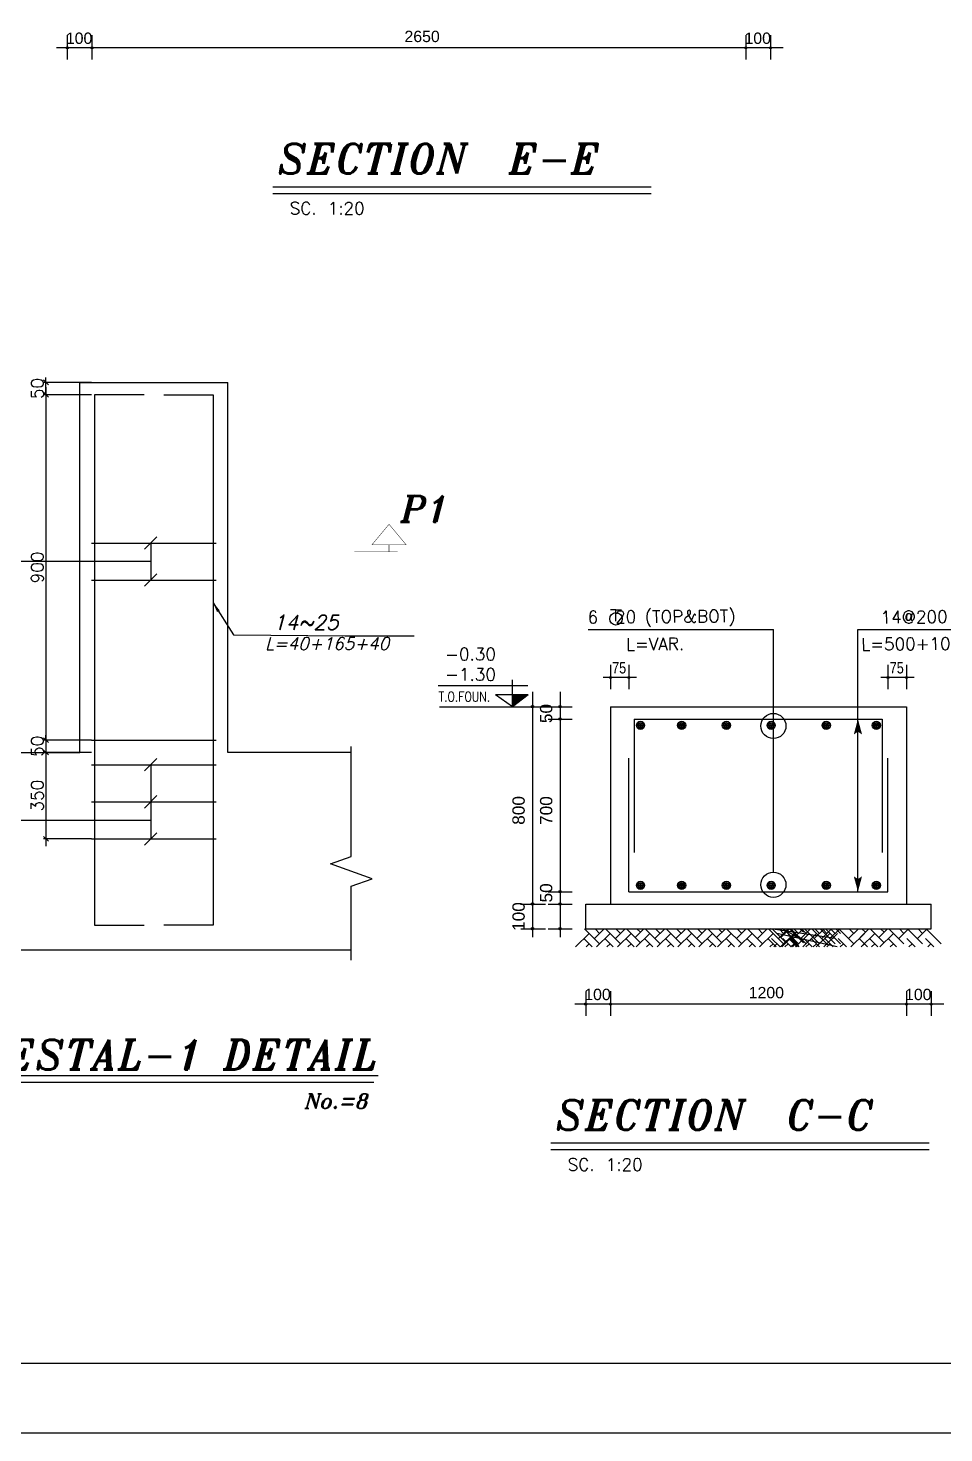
# Model space of a CAD drawing. Header units: inches. Extents: x 1387 to 2676, y -3005 to -2136.
# Drawn here: x 2541.01 to 2559.56, y -2267.19 to -2238.73 of the extents above; entities that cross this region are included whole.
import ezdxf
from ezdxf.enums import TextEntityAlignment as Align

# ---------------------------------------------------------------- set-up
doc = ezdxf.new("R2010")
doc.units = ezdxf.units.IN
doc.header["$MEASUREMENT"] = 0
doc.linetypes.add('HIDDEN', pattern=[0.375, 0.25, -0.125])
for name, color, linetype in [('1', 1, 'Continuous'), ('1R', 1, 'Continuous'), ('2Y', 2, 'Continuous'), ('3', 3, 'HIDDEN'), ('3G', 3, 'Continuous'), ('4C', 4, 'Continuous'), ('6M', 6, 'Continuous'), ('DIM', 8, 'Continuous'), ('lateral brace', 5, 'Continuous'), ('Layer4', 118, 'Continuous'), ('SAZE_DRAWINGS', 7, 'Continuous'), ('TEXT', 3, 'Continuous')]:
    doc.layers.add(name, color=color, linetype=linetype)
doc.styles.add('ITALICT', font='italict')
doc.styles.add('ROMANC', font='TXT.shx')
doc.styles.add('ROMANS', font='ROMANS')
doc.styles.add('ROMANT', font='romant')
doc.styles.add('SAZE_STYLE', font='romansp.shx', dxfattribs={"oblique": 15})
doc.styles.add('SAZE_STYLE1', font='romant.shx', dxfattribs={"oblique": 15})
doc.styles.get("Standard").update_dxf_attribs({"font": 'arial.ttf'})
doc.dimstyles.new('SAZE_DIM_STYLE', dxfattribs={"dimtxt": 0.22, "dimasz": 0.2, "dimexe": 0.1, "dimexo": 0.05, "dimgap": 0.05, "dimtad": 1, "dimzin": 0, "dimdsep": 46, "dimtxsty": 'ROMANS', "dimcen": 2.5, "dimclrd": 1, "dimclre": 1, "dimclrt": 3, "dimadec": 0, "dimazin": 0, "dimtfac": 1, "dimtix": 1, "dimtmove": 1, "dimatfit": 3, "dimfxl": 1, "dimarcsym": 0})

# ---------------------------------------------------------------- blocks, each defined once
blk = doc.blocks.new('P')
at = {"layer": '6M'}
blk.add_circle((0, 0), 0.291, dxfattribs=at)
blk = doc.blocks.new('F')
at = {"layer": '3'}
for points in [[(0, 0), (2.57, 0), (3.14, 0.84)], [(0, 0), (2.57, 0), (3.14, -0.84)]]:
    blk.add_solid(points, dxfattribs=at)
blk = doc.blocks.new('_Oblique')
at = {"color": 0, "linetype": 'ByBlock', "lineweight": -2}
blk.add_line((-0.5, -0.5), (0.5, 0.5), dxfattribs=at)
blk = doc.blocks.new('*D467')
at = {"layer": 'Defpoints', "color": 0, "transparency": 16777216}
for p in [(2542.295, -2253.407), (2541.37, -2255.157), (2542.295, -2255.157)]:
    blk.add_point(p, dxfattribs=at)
at = {"layer": 'SAZE_DRAWINGS', "color": 2, "lineweight": -2, "transparency": 16777216}
for p, q in [((2541.37, -2253.257), (2541.37, -2255.307)), ((2542.295, -2253.407), (2541.32, -2253.407)), ((2542.295, -2255.157), (2541.32, -2255.157))]:
    blk.add_line(p, q, dxfattribs=at)
at = {"layer": 'SAZE_DRAWINGS', "color": 2, "lineweight": -2, "transparency": 16777216, "xscale": 0.1, "yscale": 0.1, "zscale": 0.1}
for p, rotation in [((2541.37, -2253.407), 90), ((2541.37, -2255.157), 270)]:
    blk.add_blockref('_Oblique', p, dxfattribs=dict(at, rotation=rotation))
at = {"layer": 'SAZE_DRAWINGS', "color": 3, "transparency": 16777216, "insert": (2541.195, -2254.282), "char_height": 0.25, "attachment_point": 5, "rotation": 90, "style": 'ROMANS'}
blk.add_mtext('350', dxfattribs=at)
blk = doc.blocks.new('*D468')
at = {"layer": 'Defpoints', "color": 0, "transparency": 16777216}
for p in [(2542.057, -2246.157), (2541.37, -2253.157), (2542.057, -2253.157)]:
    blk.add_point(p, dxfattribs=at)
at = {"layer": 'SAZE_DRAWINGS', "color": 2, "lineweight": -2, "transparency": 16777216}
for p, q in [((2542.057, -2246.157), (2541.32, -2246.157)), ((2541.37, -2246.007), (2541.37, -2253.307)), ((2542.057, -2253.157), (2541.32, -2253.157))]:
    blk.add_line(p, q, dxfattribs=at)
at = {"layer": 'SAZE_DRAWINGS', "color": 2, "lineweight": -2, "transparency": 16777216, "xscale": 0.1, "yscale": 0.1, "zscale": 0.1}
for p, rotation in [((2541.37, -2246.157), 90), ((2541.37, -2253.157), 270)]:
    blk.add_blockref('_Oblique', p, dxfattribs=dict(at, rotation=rotation))
at = {"layer": 'SAZE_DRAWINGS', "color": 3, "transparency": 16777216, "insert": (2541.195, -2249.657), "char_height": 0.25, "attachment_point": 5, "rotation": 90, "style": 'ROMANS'}
blk.add_mtext('900', dxfattribs=at)
blk = doc.blocks.new('*D469')
at = {"layer": 'Defpoints', "color": 0, "transparency": 16777216}
for p in [(2542.295, -2253.157), (2541.37, -2253.407), (2542.295, -2253.407)]:
    blk.add_point(p, dxfattribs=at)
at = {"layer": 'SAZE_DRAWINGS', "color": 2, "lineweight": -2, "transparency": 16777216}
for p, q in [((2542.295, -2253.157), (2541.32, -2253.157)), ((2541.37, -2253.157), (2541.37, -2253.057)), ((2541.37, -2253.157), (2541.37, -2253.407)), ((2542.295, -2253.407), (2541.32, -2253.407)), ((2541.37, -2253.407), (2541.37, -2253.507))]:
    blk.add_line(p, q, dxfattribs=at)
at = {"layer": 'SAZE_DRAWINGS', "color": 2, "lineweight": -2, "transparency": 16777216, "xscale": 0.1, "yscale": 0.1, "zscale": 0.1}
for p, rotation in [((2541.37, -2253.157), 270), ((2541.37, -2253.407), 90)]:
    blk.add_blockref('_Oblique', p, dxfattribs=dict(at, rotation=rotation))
at = {"layer": 'SAZE_DRAWINGS', "color": 3, "transparency": 16777216, "insert": (2541.195, -2253.282), "char_height": 0.25, "attachment_point": 5, "rotation": 90, "style": 'ROMANS'}
blk.add_mtext('50', dxfattribs=at)
blk = doc.blocks.new('*D470')
at = {"layer": 'Defpoints', "color": 0, "transparency": 16777216}
for p in [(2541.37, -2245.907), (2542.295, -2245.907), (2542.295, -2246.157)]:
    blk.add_point(p, dxfattribs=at)
at = {"layer": 'SAZE_DRAWINGS', "color": 2, "lineweight": -2, "transparency": 16777216}
for p, q in [((2542.295, -2245.907), (2541.32, -2245.907)), ((2541.37, -2245.907), (2541.37, -2245.807)), ((2541.37, -2246.157), (2541.37, -2245.907)), ((2542.295, -2246.157), (2541.32, -2246.157)), ((2541.37, -2246.157), (2541.37, -2246.257))]:
    blk.add_line(p, q, dxfattribs=at)
at = {"layer": 'SAZE_DRAWINGS', "color": 2, "lineweight": -2, "transparency": 16777216, "xscale": 0.1, "yscale": 0.1, "zscale": 0.1}
for p, rotation in [((2541.37, -2245.907), 270), ((2541.37, -2246.157), 90)]:
    blk.add_blockref('_Oblique', p, dxfattribs=dict(at, rotation=rotation))
at = {"layer": 'SAZE_DRAWINGS', "color": 3, "transparency": 16777216, "insert": (2541.195, -2246.032), "char_height": 0.25, "width": 0.13333, "attachment_point": 5, "rotation": 90, "style": 'ROMANS'}
blk.add_mtext('50', dxfattribs=at)

msp = doc.modelspace()

# ---------------------------------------------------------------- linework, layer by layer
at = {"color": 2}
msp.add_line((2550.823133, -2252.478742), (2550.823133, -2251.935889), dxfattribs=at)
at = {"layer": '1'}
msp.add_lwpolyline([(2501.376004, -2265.778359), (2582.644355, -2265.778359), (2582.644355, -2209.145362), (2501.376004, -2209.145362)], close=True, dxfattribs=at)
at = {"layer": '1R'}
for p, q in [((2541.803052, -2238.874685), (2541.803052, -2239.364808)), ((2542.303051, -2238.868823), (2542.303051, -2239.364808)), ((2555.553051, -2238.868823), (2555.553051, -2239.364808)), ((2556.053051, -2238.868823), (2556.053051, -2239.364808)), ((2556.307863, -2239.128344), (2541.584224, -2239.128344)), ((2552.353585, -2250.916044), (2556.091396, -2250.916044)), ((2552.371219, -2250.916044), (2556.109029, -2250.916044)), ((2556.109029, -2253.111502), (2556.109029, -2250.916044)), ((2557.82204, -2256.228597), (2557.82204, -2250.916044)), ((2557.82204, -2250.916044), (2560.668776, -2250.916044)), ((2557.82204, -2250.916044), (2562.216, -2250.916044)), ((2557.82204, -2250.916044), (2562.198367, -2250.916044)), ((2553.334474, -2251.887005), (2552.658917, -2251.887005)), ((2552.806334, -2251.633346), (2552.806334, -2252.123469)), ((2553.181334, -2251.633346), (2553.181334, -2252.123469)), ((2558.959474, -2251.887005), (2558.283917, -2251.887005)), ((2558.431334, -2251.633346), (2558.431334, -2252.123469)), ((2558.806334, -2251.633346), (2558.806334, -2252.123469)), ((2551.226581, -2252.17622), (2551.226581, -2257.148318)), ((2551.786101, -2252.17622), (2551.786101, -2257.148318)), ((2549.342261, -2252.478596), (2551.608739, -2252.478596)), ((2550.983228, -2252.478596), (2551.489417, -2252.478596)), ((2551.542747, -2252.478596), (2552.030867, -2252.478596)), ((2551.542747, -2252.728596), (2552.030867, -2252.728596)), ((2556.109029, -2255.832196), (2556.109029, -2253.111502)), ((2551.542747, -2256.228596), (2552.030867, -2256.228596)), ((2550.983228, -2256.478596), (2551.489417, -2256.478596)), ((2551.542747, -2256.478596), (2552.030867, -2256.478596)), ((2550.990555, -2256.978595), (2551.489417, -2256.978595)), ((2551.542747, -2256.978596), (2552.030867, -2256.978596)), ((2552.306336, -2258.250027), (2552.306336, -2258.74015)), ((2552.806334, -2258.244166), (2552.806334, -2258.74015)), ((2558.806334, -2258.244166), (2558.806334, -2258.74015)), ((2559.306334, -2258.244166), (2559.306334, -2258.74015)), ((2559.561146, -2258.503686), (2552.087507, -2258.503686))]:
    msp.add_line(p, q, dxfattribs=at)
at = {"layer": '2Y'}
for p, q in [((2551.134885, -2252.059292), (2549.317564, -2252.059292)), ((2550.823133, -2252.478742), (2550.47585, -2252.23814)), ((2550.475939, -2252.231849), (2551.14379, -2252.231849)), ((2551.143701, -2252.23814), (2550.823133, -2252.478742)), ((2552.588526, -2257.283599), (2552.283522, -2256.978595)), ((2552.48246, -2257.177533), (2552.681398, -2256.978595)), ((2552.588526, -2257.071467), (2552.495653, -2256.978595)), ((2553.012788, -2257.283599), (2552.707784, -2256.978595)), ((2552.906723, -2257.177533), (2553.105661, -2256.978595)), ((2553.012788, -2257.071467), (2552.919916, -2256.978595)), ((2553.012788, -2257.071467), (2552.919916, -2256.978595)), ((2553.414259, -2257.260807), (2553.132047, -2256.978595)), ((2553.308194, -2257.154741), (2553.48434, -2256.978595)), ((2553.414259, -2257.048675), (2553.344179, -2256.978595)), ((2553.81573, -2257.283599), (2553.510726, -2256.978595)), ((2553.709664, -2257.177533), (2553.908603, -2256.978595)), ((2553.81573, -2257.071467), (2553.722857, -2256.978595)), ((2554.239993, -2257.283599), (2553.934989, -2256.978595)), ((2554.239994, -2257.2836), (2553.93499, -2256.978596)), ((2554.133927, -2257.177533), (2554.332865, -2256.978595)), ((2554.133929, -2257.177535), (2554.332867, -2256.978596)), ((2554.239993, -2257.071467), (2554.14712, -2256.978595)), ((2554.239994, -2257.071469), (2554.147122, -2256.978596)), ((2554.664257, -2257.2836), (2554.359253, -2256.978596)), ((2554.558191, -2257.177535), (2554.75713, -2256.978596)), ((2554.664257, -2257.071469), (2554.571385, -2256.978596)), ((2554.664257, -2257.071469), (2554.571385, -2256.978596)), ((2555.065728, -2257.260808), (2554.783516, -2256.978596)), ((2554.959662, -2257.154742), (2555.135808, -2256.978596)), ((2555.065728, -2257.048677), (2554.995647, -2256.978596)), ((2555.467199, -2257.2836), (2555.162195, -2256.978596)), ((2555.361133, -2257.177535), (2555.560071, -2256.978596)), ((2555.467199, -2257.071469), (2555.374326, -2256.978596)), ((2555.891462, -2257.2836), (2555.586458, -2256.978596)), ((2555.891462, -2257.2836), (2555.586458, -2256.978596)), ((2555.785396, -2257.177535), (2555.984334, -2256.978596)), ((2555.785396, -2257.177535), (2555.984334, -2256.978596)), ((2555.891462, -2257.071469), (2555.798589, -2256.978596)), ((2555.891462, -2257.071469), (2555.798589, -2256.978596)), ((2556.315724, -2257.2836), (2556.01072, -2256.978596)), ((2557.361126, -2257.177535), (2556.060064, -2256.978596)), ((2556.368662, -2257.260808), (2556.086451, -2256.978596)), ((2556.209659, -2257.177535), (2556.408597, -2256.978596)), ((2556.315724, -2257.071469), (2556.222852, -2256.978596)), ((2556.315724, -2257.071469), (2556.222852, -2256.978596)), ((2556.262597, -2257.154742), (2556.438743, -2256.978596)), ((2556.611129, -2257.154742), (2556.287276, -2256.978596)), ((2556.368662, -2257.048677), (2556.298582, -2256.978596)), ((2556.618666, -2257.2836), (2556.313662, -2256.978596)), ((2556.717195, -2257.260808), (2556.434983, -2256.978596)), ((2556.770133, -2257.2836), (2556.465129, -2256.978596)), ((2556.5126, -2257.177535), (2556.711539, -2256.978596)), ((2556.618666, -2257.071469), (2556.525793, -2256.978596)), ((2556.717195, -2257.048677), (2556.647115, -2256.978596)), ((2556.664067, -2257.177535), (2556.863006, -2256.978596)), ((2556.770133, -2257.071469), (2556.677261, -2256.978596)), ((2557.042929, -2257.2836), (2556.737925, -2256.978596)), ((2557.042929, -2257.2836), (2556.737925, -2256.978596)), ((2557.194396, -2257.2836), (2556.889392, -2256.978596)), ((2556.936863, -2257.177535), (2557.135801, -2256.978596)), ((2556.936863, -2257.177535), (2557.135801, -2256.978596)), ((2557.042929, -2257.071469), (2556.950056, -2256.978596)), ((2557.042929, -2257.071469), (2556.950056, -2256.978596)), ((2557.361309, -2257.2836), (2557.056305, -2256.978596)), ((2557.08833, -2257.177535), (2557.287269, -2256.978596)), ((2557.194396, -2257.071469), (2557.101524, -2256.978596)), ((2557.467192, -2257.2836), (2557.162188, -2256.978596)), ((2557.255243, -2257.177535), (2557.454181, -2256.978596)), ((2557.361309, -2257.071469), (2557.268436, -2256.978596)), ((2557.467192, -2257.071469), (2557.374319, -2256.978596)), ((2557.467192, -2257.071469), (2557.374319, -2256.978596)), ((2557.739986, -2257.283599), (2557.434982, -2256.978595)), ((2557.739986, -2257.283599), (2557.434982, -2256.978595)), ((2557.63392, -2257.177533), (2557.832859, -2256.978595)), ((2557.739986, -2257.071467), (2557.647113, -2256.978595)), ((2557.867699, -2257.154741), (2558.043845, -2256.978595)), ((2557.973765, -2257.048675), (2557.903684, -2256.978595)), ((2558.352444, -2257.260807), (2558.070232, -2256.978595)), ((2558.246378, -2257.154741), (2558.422524, -2256.978595)), ((2558.352444, -2257.048675), (2558.282363, -2256.978595)), ((2558.753914, -2257.283599), (2558.44891, -2256.978595)), ((2558.647849, -2257.177533), (2558.846787, -2256.978595)), ((2558.753914, -2257.071467), (2558.661042, -2256.978595)), ((2559.132593, -2257.283599), (2558.827589, -2256.978595)), ((2559.026527, -2257.177533), (2559.225465, -2256.978595)), ((2559.132593, -2257.071467), (2559.03972, -2256.978595)), ((2559.51127, -2257.283597), (2559.206266, -2256.978593)), ((2552.100223, -2257.347638), (2552.376394, -2257.071467)), ((2552.440433, -2257.347638), (2552.270328, -2257.177533)), ((2552.312355, -2257.347638), (2552.376394, -2257.283599)), ((2552.524486, -2257.347638), (2552.800657, -2257.071467)), ((2552.864696, -2257.347638), (2552.694591, -2257.177533)), ((2552.736618, -2257.347638), (2552.800657, -2257.283599)), ((2552.948749, -2257.347638), (2553.22492, -2257.071467)), ((2553.288959, -2257.347638), (2553.118854, -2257.177533)), ((2553.160881, -2257.347638), (2553.22492, -2257.283599)), ((2553.327428, -2257.347638), (2553.603599, -2257.071467)), ((2553.667638, -2257.347638), (2553.497533, -2257.177533)), ((2553.539559, -2257.347638), (2553.603599, -2257.283599)), ((2553.751691, -2257.347638), (2554.027861, -2257.071467)), ((2553.751692, -2257.34764), (2554.027863, -2257.071469)), ((2554.091901, -2257.347638), (2553.921796, -2257.177533)), ((2554.091902, -2257.34764), (2553.921797, -2257.177535)), ((2553.963822, -2257.347638), (2554.027861, -2257.283599)), ((2553.963824, -2257.34764), (2554.027863, -2257.2836)), ((2554.175954, -2257.347638), (2554.452124, -2257.071467)), ((2554.175955, -2257.34764), (2554.452126, -2257.071469)), ((2554.516165, -2257.34764), (2554.34606, -2257.177535)), ((2554.388086, -2257.34764), (2554.452126, -2257.2836)), ((2554.600218, -2257.34764), (2554.876389, -2257.071469)), ((2554.940428, -2257.34764), (2554.770323, -2257.177535)), ((2554.812349, -2257.34764), (2554.876389, -2257.2836)), ((2554.978896, -2257.34764), (2555.255067, -2257.071469)), ((2555.319107, -2257.34764), (2555.149001, -2257.177535)), ((2555.191028, -2257.34764), (2555.255067, -2257.2836)), ((2555.403159, -2257.34764), (2555.67933, -2257.071469)), ((2555.403159, -2257.34764), (2555.67933, -2257.071469)), ((2555.743369, -2257.34764), (2555.573264, -2257.177535)), ((2555.743369, -2257.34764), (2555.573264, -2257.177535)), ((2555.615291, -2257.34764), (2555.67933, -2257.2836)), ((2555.615291, -2257.34764), (2555.67933, -2257.2836)), ((2555.827422, -2257.34764), (2556.103593, -2257.071469)), ((2555.827422, -2257.34764), (2556.103593, -2257.071469)), ((2556.167632, -2257.34764), (2555.997527, -2257.177535)), ((2556.039554, -2257.34764), (2556.103593, -2257.2836)), ((2556.243362, -2257.34764), (2556.073257, -2257.177535)), ((2556.115284, -2257.34764), (2556.179323, -2257.2836)), ((2557.403152, -2257.34764), (2556.179323, -2257.071469)), ((2556.251685, -2257.34764), (2556.527856, -2257.071469)), ((2556.281831, -2257.34764), (2556.558002, -2257.071469)), ((2556.470574, -2257.34764), (2556.300469, -2257.177535)), ((2556.342495, -2257.34764), (2556.406534, -2257.2836)), ((2556.630364, -2257.34764), (2556.406534, -2257.071469)), ((2556.591895, -2257.34764), (2556.42179, -2257.177535)), ((2556.622041, -2257.34764), (2556.451936, -2257.177535)), ((2556.463817, -2257.34764), (2556.527856, -2257.2836)), ((2556.493962, -2257.34764), (2556.558002, -2257.2836)), ((2556.554627, -2257.34764), (2556.830797, -2257.071469)), ((2556.554627, -2257.34764), (2556.830797, -2257.071469)), ((2556.706094, -2257.34764), (2556.982265, -2257.071469)), ((2556.894837, -2257.34764), (2556.724732, -2257.177535)), ((2556.894837, -2257.34764), (2556.724732, -2257.177535)), ((2556.766758, -2257.34764), (2556.830797, -2257.2836)), ((2556.766758, -2257.34764), (2556.830797, -2257.2836)), ((2557.046304, -2257.34764), (2556.876199, -2257.177535)), ((2556.918225, -2257.34764), (2556.982265, -2257.2836)), ((2556.97889, -2257.34764), (2557.25506, -2257.071469)), ((2556.97889, -2257.34764), (2557.25506, -2257.071469)), ((2557.130357, -2257.34764), (2557.406528, -2257.071469)), ((2557.3191, -2257.34764), (2557.148995, -2257.177535)), ((2557.191021, -2257.34764), (2557.25506, -2257.2836)), ((2557.591894, -2257.347638), (2557.421789, -2257.177533)), ((2557.591894, -2257.347638), (2557.421789, -2257.177533)), ((2557.463815, -2257.347638), (2557.527855, -2257.283599)), ((2557.463815, -2257.347638), (2557.527855, -2257.283599)), ((2557.675947, -2257.347638), (2557.952117, -2257.071467)), ((2558.016157, -2257.347638), (2557.846052, -2257.177533)), ((2557.886933, -2257.347638), (2558.163104, -2257.071467)), ((2557.888078, -2257.347638), (2557.952117, -2257.283599)), ((2558.227144, -2257.347638), (2558.057039, -2257.177533)), ((2558.227144, -2257.347638), (2558.057039, -2257.177533)), ((2558.099065, -2257.347638), (2558.163104, -2257.283599)), ((2558.099065, -2257.347638), (2558.163104, -2257.283599)), ((2558.265612, -2257.347638), (2558.541783, -2257.071467)), ((2558.605822, -2257.347638), (2558.435717, -2257.177533)), ((2558.477744, -2257.347638), (2558.541783, -2257.283599)), ((2558.984501, -2257.347638), (2558.814396, -2257.177533)), ((2558.856422, -2257.347638), (2558.920461, -2257.283599)), ((2559.363178, -2257.347637), (2559.193073, -2257.177532)), ((2559.235099, -2257.347637), (2559.299139, -2257.283597))]:
    msp.add_line(p, q, dxfattribs=at)
for centre in [(2556.109029, -2252.870026), (2556.109029, -2256.087167)]:
    msp.add_circle(centre, 0.25497, dxfattribs=at)
at = {"layer": '3G'}
for p, q in [((2545.96721, -2242.077941), (2553.631983, -2242.077941)), ((2552.806334, -2252.478596), (2552.806334, -2256.478596)), ((2552.806334, -2252.478596), (2558.806334, -2252.478596)), ((2558.806334, -2252.478596), (2558.806334, -2256.478596)), ((2552.306334, -2256.978596), (2552.306334, -2256.478596)), ((2552.306334, -2256.478596), (2559.306334, -2256.478596)), ((2559.306334, -2256.978596), (2559.306334, -2256.478596)), ((2552.306334, -2256.978596), (2559.306334, -2256.978596)), ((2538.848543, -2260.084396), (2548.010279, -2260.084396)), ((2551.599805, -2261.453283), (2559.264578, -2261.453283))]:
    msp.add_line(p, q, dxfattribs=at)
msp.add_solid([(2550.823133, -2252.478742), (2551.143701, -2252.23814), (2550.823133, -2252.23814)], dxfattribs=at)
at = {"layer": '6M'}
for p, q in [((2545.96721, -2241.943528), (2553.631983, -2241.943528)), ((2553.286532, -2252.728596), (2553.286532, -2255.433823)), ((2553.286532, -2252.728596), (2558.310812, -2252.728596)), ((2558.310812, -2252.728596), (2558.310812, -2255.433823)), ((2553.181334, -2256.228597), (2553.181334, -2253.523369)), ((2558.431311, -2256.228597), (2558.431311, -2253.523369)), ((2553.181334, -2256.228597), (2558.431311, -2256.228597)), ((2551.599805, -2261.31887), (2559.264578, -2261.31887))]:
    msp.add_line(p, q, dxfattribs=at)
for centre, radius in [((2553.416991, -2252.857577), 0.083634), ((2553.416991, -2252.857577), 0.058634), ((2553.416991, -2252.857577), 0.03754), ((2553.416991, -2252.857577), 0.01254), ((2554.250456, -2252.857577), 0.083634), ((2554.250456, -2252.857577), 0.058634), ((2554.250456, -2252.857577), 0.03754), ((2554.250456, -2252.857577), 0.01254), ((2555.157033, -2252.857577), 0.083634), ((2555.157033, -2252.857577), 0.058634), ((2555.157033, -2252.857577), 0.03754), ((2555.157033, -2252.857577), 0.01254), ((2556.064, -2252.857577), 0.083634), ((2556.064, -2252.857577), 0.058634), ((2556.064, -2252.857577), 0.03754), ((2556.064, -2252.857577), 0.01254), ((2557.179954, -2252.857577), 0.083634), ((2557.179954, -2252.857577), 0.058634), ((2557.179954, -2252.857577), 0.03754), ((2557.179954, -2252.857577), 0.01254), ((2558.195678, -2252.857577), 0.083634), ((2558.195678, -2252.857577), 0.058634), ((2558.195678, -2252.857577), 0.03754), ((2558.195678, -2252.857577), 0.01254), ((2553.416991, -2256.099615), 0.083634), ((2553.416991, -2256.099615), 0.058634), ((2553.416991, -2256.099615), 0.03754), ((2553.416991, -2256.099615), 0.01254), ((2554.250456, -2256.099615), 0.083634), ((2554.250456, -2256.099615), 0.058634), ((2554.250456, -2256.099615), 0.03754), ((2554.250456, -2256.099615), 0.01254), ((2555.157033, -2256.099615), 0.083634), ((2555.157033, -2256.099615), 0.058634), ((2555.157033, -2256.099615), 0.03754), ((2555.157033, -2256.099615), 0.01254), ((2556.064, -2256.099615), 0.083634), ((2556.064, -2256.099615), 0.058634), ((2556.064, -2256.099615), 0.03754), ((2556.064, -2256.099615), 0.01254), ((2557.179954, -2256.099615), 0.083634), ((2557.179954, -2256.099615), 0.058634), ((2557.179954, -2256.099615), 0.03754), ((2557.179954, -2256.099615), 0.01254), ((2558.195678, -2256.099615), 0.083634), ((2558.195678, -2256.099615), 0.058634), ((2558.195678, -2256.099615), 0.03754), ((2558.195678, -2256.099615), 0.01254)]:
    msp.add_circle(centre, radius, dxfattribs=at)
at = {"layer": 'DIM'}
msp.add_lwpolyline([(2499.960179, -2267.194184), (2584.060179, -2267.194184), (2584.060179, -2207.729537), (2499.960179, -2207.729537)], close=True, dxfattribs=at)
at = {"layer": 'lateral brace'}
msp.add_lwpolyline([(2499.960179, -2267.194184), (2584.060179, -2267.194184), (2584.060179, -2207.729537), (2499.960179, -2207.729537)], close=True, dxfattribs=at)
at = {"layer": 'Layer4'}
msp.add_lwpolyline([(2584.060179, -2207.729537), (2499.960179, -2207.729537), (2499.960179, -2267.194184), (2584.060179, -2267.194184)], close=True, dxfattribs=at)
at = {"layer": 'SAZE_DRAWINGS', "color": 3}
for p, q in [((2542.057082, -2245.906863), (2545.057082, -2245.906863)), ((2542.294582, -2249.162421), (2544.819582, -2249.162421)), ((2542.294582, -2249.912421), (2544.819582, -2249.912421)), ((2542.294582, -2253.156863), (2544.819582, -2253.156863)), ((2542.294582, -2253.656863), (2544.819582, -2253.656863)), ((2542.294582, -2253.656863), (2544.819582, -2253.656863)), ((2542.294582, -2254.406863), (2544.819582, -2254.406863)), ((2542.294582, -2254.406863), (2544.819582, -2254.406863)), ((2542.294582, -2255.156863), (2544.819582, -2255.156863)), ((2542.294582, -2255.156863), (2544.819582, -2255.156863)), ((2539.557082, -2257.406863), (2547.557082, -2257.406863))]:
    msp.add_line(p, q, dxfattribs=at)
at = {"layer": 'SAZE_DRAWINGS', "color": 2}
for p, q in [((2543.619582, -2249.037421), (2543.369582, -2249.287421)), ((2543.494582, -2249.162421), (2543.494582, -2249.912421)), ((2543.494582, -2249.537421), (2538.599582, -2249.537421)), ((2543.619582, -2249.787421), (2543.369582, -2250.037421)), ((2543.619582, -2253.531863), (2543.369582, -2253.781863)), ((2543.619582, -2253.531863), (2543.369582, -2253.781863)), ((2543.494582, -2253.656863), (2543.494582, -2255.156863)), ((2543.494582, -2253.656863), (2543.494582, -2255.156863)), ((2543.619582, -2254.281863), (2543.369582, -2254.531863)), ((2543.619582, -2254.281863), (2543.369582, -2254.531863)), ((2543.494582, -2254.781863), (2538.568529, -2254.781863)), ((2543.619582, -2255.031863), (2543.369582, -2255.281863)), ((2543.619582, -2255.031863), (2543.369582, -2255.281863))]:
    msp.add_line(p, q, dxfattribs=at)
at = {"layer": 'SAZE_DRAWINGS', "color": 3}
for points in [[(2539.557082, -2253.406863), (2542.057082, -2253.406863), (2542.057082, -2245.906863)], [(2547.557082, -2253.406863), (2545.057082, -2253.406863), (2545.057082, -2245.906863)]]:
    msp.add_lwpolyline(points, dxfattribs=at)
at = {"layer": 'SAZE_DRAWINGS', "color": 6}
for points in [[(2543.357082, -2246.156863), (2542.357082, -2246.156863), (2542.357082, -2256.906863), (2543.357082, -2256.906863)], [(2543.757082, -2246.156863), (2544.757082, -2246.156863), (2544.757082, -2256.906863), (2543.757082, -2256.906863)]]:
    msp.add_lwpolyline(points, dxfattribs=at)
at = {"layer": 'SAZE_DRAWINGS', "color": 3, "const_width": 0.00875}
msp.add_lwpolyline([(2547.971309, -2249.201476), (2548.671309, -2249.201476), (2548.321309, -2248.781476)], close=True, dxfattribs=at)
msp.add_lwpolyline([(2548.321309, -2249.201476), (2548.321309, -2249.341476), (2548.496309, -2249.341476), (2547.621309, -2249.341476)], dxfattribs=at)
at = {"layer": 'SAZE_DRAWINGS', "color": 1}
msp.add_lwpolyline([(2547.557082, -2257.615392), (2547.557082, -2256.115392), (2547.977082, -2255.965392), (2547.137082, -2255.665392), (2547.557082, -2255.515392), (2547.557082, -2253.284164)], dxfattribs=at)
at = {"layer": 'TEXT', "color": 3}
for p, q in [((2552.91966, -2250.519563), (2552.807594, -2250.519563)), ((2552.91966, -2250.748948), (2552.91966, -2250.519563)), ((2552.91966, -2250.519563), (2553.031727, -2250.519563))]:
    msp.add_line(p, q, dxfattribs=at)
msp.add_circle((2552.91966, -2250.697974), 0.126161, dxfattribs=at)

# ---------------------------------------------------------------- block references
at = {"layer": '3G', "xscale": 0.0699998057505127, "yscale": 0.0699998057505127, "zscale": 0.0699998057505127, "rotation": 270}
for p in [(2541.803052, -2239.128344), (2542.303051, -2239.128344), (2555.553027, -2239.128344), (2556.053026, -2239.128344), (2552.806334, -2251.887005), (2553.181334, -2251.887005), (2558.431334, -2251.887005), (2558.806334, -2251.887005), (2552.306336, -2258.503686), (2552.806334, -2258.503686), (2558.806311, -2258.503686), (2559.306309, -2258.503686)]:
    msp.add_blockref('P', p, dxfattribs=at)
at = {"layer": '3G', "xscale": 0.0874997571791028, "yscale": 0.0874997571791028, "zscale": 0.0874997571791028}
for p in [(2551.226581, -2252.478596), (2551.786101, -2252.478596), (2551.786101, -2252.728596), (2551.226581, -2256.478596), (2551.786101, -2256.228596), (2551.786101, -2256.478596), (2551.226581, -2256.978595), (2551.786101, -2256.978596)]:
    msp.add_blockref('P', p, dxfattribs=at)
at = {"layer": '4C', "yscale": 0.1000000000000227, "zscale": 0.1000000000000227, "rotation": 90}
for p, xscale in [((2557.82204, -2252.728596), -0.1000000000000227), ((2557.82204, -2256.228597), 0.1000000000000227)]:
    msp.add_blockref('F', p, dxfattribs=dict(at, xscale=xscale))

# ---------------------------------------------------------------- texts
at = {"layer": '3G'}
for s, p in [('2650', (2548.991618, -2238.897171)), ('100', (2542.041632, -2238.934055)), ('100', (2555.791607, -2238.934055)), ('1200', (2555.966582, -2258.272513)), ('100', (2552.544915, -2258.309397)), ('100', (2559.04489, -2258.309397))]:
    msp.add_text(s, height=0.2299994, dxfattribs=at).set_placement(p, align=Align.MIDDLE)
for s, height, style, p in [('SC. 1:20', 0.2499993, 'ROMANC', (2546.308814, -2242.505561)), ('P1', 0.525, 'ITALICT', (2548.554668, -2248.730206)), ('-0.30', 0.2499993, 'ROMANS', (2549.459835, -2251.539234)), ('-1.30', 0.2499993, 'ROMANS', (2549.459835, -2251.950622)), ('SC. 1:20', 0.2499993, 'ROMANC', (2551.941409, -2261.880903))]:
    msp.add_text(s, height=height, dxfattribs=dict(at, style=style)).set_placement(p)
at = {"layer": '3G', "style": 'ROMANT'}
for s, height, p in [(' 6  20 (TOP&BOT)', 0.24999931, (2552.173632, -2250.790892)), ('14@200 (TOP&BOT)', 0.24999931, (2558.280603, -2250.790892)), ('L=VAR.', 0.2499993, (2553.124493, -2251.339053)), ('L=500+1050+500', 0.24999931, (2557.890626, -2251.339053))]:
    msp.add_text(s, height=height, rotation=0.45, dxfattribs=at).set_placement(p)
at = {"layer": '3G', "width": 0.8}
for p in [(2552.983965, -2251.692716), (2558.608965, -2251.692716)]:
    msp.add_text('75', height=0.2299994, dxfattribs=at).set_placement(p, align=Align.MIDDLE)
at = {"layer": '3G', "style": 'ROMANS', "width": 0.8}
msp.add_text('T.O.FOUN.', height=0.1999994, dxfattribs=at).set_placement((2549.326848, -2252.37677))
at = {"layer": '3G'}
for s, p in [('50', (2551.504943, -2252.617985)), ('800', (2550.945424, -2254.580663)), ('700', (2551.504943, -2254.583965)), ('50', (2551.504943, -2256.251917)), ('100', (2550.945424, -2256.731177))]:
    msp.add_text(s, height=0.2499993, rotation=90, dxfattribs=at).set_placement(p, align=Align.MIDDLE)
at = {"layer": '6M', "style": 'ITALICT'}
for s, p in [('SECTION  E-E', (2546.066339, -2241.676517)), ('SECTION  C-C', (2551.698934, -2261.051859))]:
    msp.add_text(s, height=0.59999833, dxfattribs=at).set_placement(p)
msp.add_text('%%UPEDESTAL-1 DETAIL', height=0.59999833, dxfattribs=at).set_placement((2543.44549, -2260.009452), align=Align.BOTTOM_CENTER)
at = {"layer": 'SAZE_DRAWINGS', "color": 2, "style": 'SAZE_STYLE1', "oblique": 15}
msp.add_text('No.=8', height=0.3, dxfattribs=at).set_placement((2547.233763, -2260.320266), align=Align.TOP_CENTER)
at = {"layer": 'SAZE_DRAWINGS', "color": 3, "insert": (2545.971457, -2250.918656), "char_height": 0.2975, "attachment_point": 7, "style": 'SAZE_STYLE'}
msp.add_mtext('\\A1;14~25', dxfattribs=at)
at = {"layer": 'SAZE_DRAWINGS', "color": 2, "insert": (2545.807082, -2251.074906), "char_height": 0.25, "attachment_point": 1, "style": 'SAZE_STYLE'}
msp.add_mtext('L=40+165+40', dxfattribs=at)

# ---------------------------------------------------------------- dimensions: what is measured, and where the dimension line sits
at = {"layer": 'SAZE_DRAWINGS', "color": 2}
for base, p1, p2, angle, text, picture, middle in [((2541.369582, -2245.906863), (2542.294582, -2246.156863), (2542.294582, -2245.906863), 270, '50', '*D470', (2541.194582, -2246.031863)), ((2541.369582, -2253.156863), (2542.057082, -2246.156863), (2542.057082, -2253.156863), 90, '900', '*D468', (2541.194582, -2249.656863)), ((2541.369582, -2253.406863), (2542.294582, -2253.156863), (2542.294582, -2253.406863), 90, '50', '*D469', (2541.194582, -2253.281863)), ((2541.369582, -2255.156863), (2542.294582, -2253.406863), (2542.294582, -2255.156863), 90, '350', '*D467', (2541.194582, -2254.281863))]:
    dim = msp.add_linear_dim(base=base, p1=p1, p2=p2, angle=angle, text=text, dimstyle='SAZE_DIM_STYLE', override={"dimtxt": 0.25, "dimasz": 0.1, "dimexe": 0.05, "dimexo": 0, "dimtoh": 1, "dimdec": 1, "dimlfac": 20, "dimrnd": 0.5, "dimzin": 8, "dimblk": 'Oblique', "dimdle": 0.15, "dimclrd": 2, "dimclre": 2}, dxfattribs=at)
    dim.commit()
    dim.dimension.update_dxf_attribs({"geometry": picture, "text_midpoint": middle})

# ---------------------------------------------------------------- leaders
at = {"layer": 'SAZE_DRAWINGS', "color": 7, "annotation_type": 0, "has_hookline": 1, "hookline_direction": 0, "text_width": 1.34685}
msp.add_leader([(2544.757082, -2250.374906), (2545.169582, -2251.024906), (2547.43123, -2251.043656)], dimstyle='SAZE_DIM_STYLE', override={"dimasz": 0.2, "dimgap": 0.05, "dimtad": 1, "dimtoh": 1, "dimrnd": 0.05, "dimclrd": 2}, dxfattribs=at)

doc.saveas('drawing.dxf')
